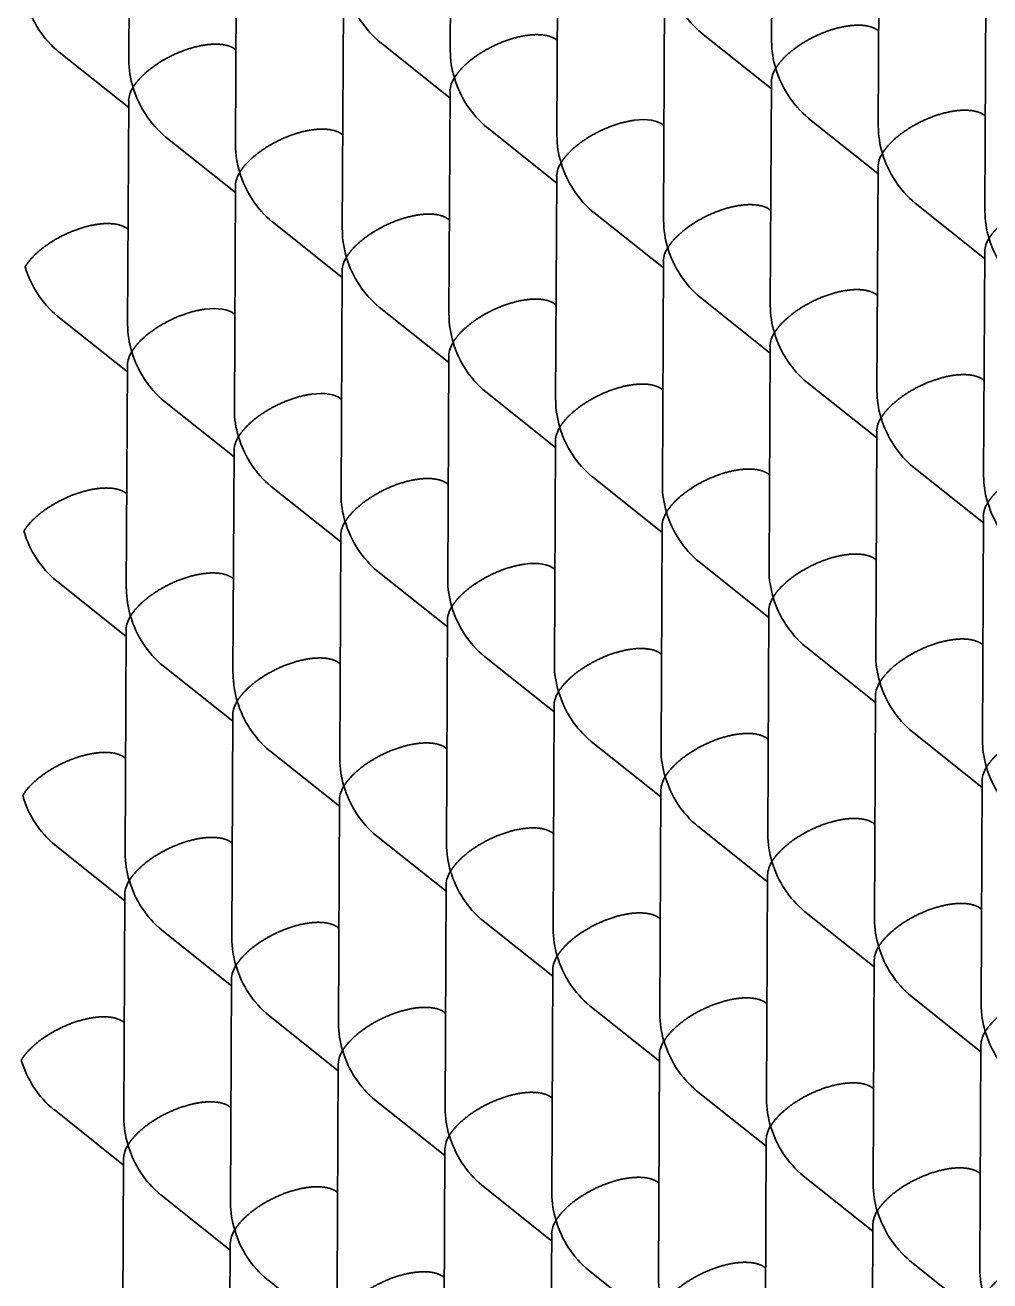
# Model space of a CAD drawing. Extents: x 23 to 587, y 4 to 413.
# Drawn here: x 415.88 to 420.19, y 151.61 to 157.22 of the extents above; entities that cross this region are included whole.
import ezdxf

# ---------------------------------------------------------------- set-up
doc = ezdxf.new("R2010")
doc.units = 0
doc.layers.get('0').update_dxf_attribs({"lineweight": 13})

# ---------------------------------------------------------------- blocks, each defined once
blk = doc.blocks.new('BLOCK6941')
at = {"color": 7, "lineweight": 35, "ltscale": 0.050027}
for p, q in [((-13.981, 30.222), (-13.991, 28.221)), ((-16.852, 30.138), (-16.861, 28.137)), ((-19.722, 30.053), (-19.732, 28.052)), ((-13.028, 29.463), (-13.038, 27.462)), ((-18.769, 29.294), (-18.779, 27.293)), ((-15.899, 29.378), (-15.908, 27.377)), ((-14.946, 28.619), (-14.955, 26.618)), ((-12.075, 28.704), (-12.085, 26.703)), ((-17.816, 28.534), (-17.826, 26.533)), ((-13.992, 27.86), (-14.002, 25.859)), ((-16.863, 27.775), (-16.873, 25.774)), ((-19.734, 27.69), (-19.743, 25.689)), ((-13.039, 27.1), (-13.049, 25.099)), ((-18.781, 26.931), (-18.79, 24.93)), ((-15.91, 27.016), (-15.92, 25.015)), ((-12.086, 26.341), (-12.096, 24.34)), ((-17.827, 26.172), (-17.837, 24.171)), ((-14.957, 26.256), (-14.966, 24.255)), ((-14.004, 25.497), (-14.013, 23.496)), ((-16.874, 25.412), (-16.884, 23.411)), ((-19.745, 25.328), (-19.755, 23.327)), ((-13.051, 24.738), (-13.06, 22.737)), ((-15.921, 24.653), (-15.931, 22.652)), ((-18.792, 24.568), (-18.802, 22.567)), ((-12.098, 23.978), (-12.107, 21.977)), ((-17.839, 23.809), (-17.848, 21.808)), ((-14.968, 23.894), (-14.978, 21.893)), ((-14.015, 23.134), (-14.025, 21.133)), ((-16.886, 23.05), (-16.895, 21.049)), ((-19.756, 22.965), (-19.766, 20.964)), ((-13.062, 22.375), (-13.072, 20.374)), ((-15.933, 22.29), (-15.942, 20.289)), ((-18.803, 22.206), (-18.813, 20.205)), ((-12.109, 21.616), (-12.119, 19.614)), ((-17.85, 21.446), (-17.86, 19.445)), ((-14.98, 21.531), (-14.989, 19.53)), ((-14.026, 20.772), (-14.036, 18.77)), ((-16.897, 20.687), (-16.907, 18.686)), ((-19.768, 20.602), (-19.777, 18.601)), ((-13.073, 20.012), (-13.083, 18.011)), ((-15.944, 19.928), (-15.954, 17.926)), ((-18.815, 19.843), (-18.824, 17.842)), ((-12.12, 19.253), (-12.13, 17.252)), ((-17.862, 19.084), (-17.871, 17.082)), ((-14.991, 19.168), (-15.001, 17.167)), ((-14.038, 18.409), (-14.047, 16.408)), ((-16.908, 18.324), (-16.918, 16.323)), ((-19.779, 18.24), (-19.789, 16.238)), ((-13.085, 17.649), (-13.094, 15.648)), ((-15.955, 17.565), (-15.965, 15.564)), ((-18.826, 17.48), (-18.836, 15.479))]:
    blk.add_line(p, q, dxfattribs=at)
at = {"color": 7, "lineweight": 35, "ltscale": 0.019884}
for p, q in [((-13.993, 27.798), (-14.615, 28.294)), ((-16.863, 27.713), (-17.485, 28.209)), ((-19.734, 27.629), (-20.356, 28.124)), ((-13.04, 27.039), (-13.662, 27.534)), ((-15.91, 26.954), (-16.532, 27.45)), ((-18.781, 26.869), (-19.403, 27.365)), ((-12.087, 26.279), (-12.709, 26.775)), ((-17.828, 26.11), (-18.45, 26.606)), ((-14.957, 26.195), (-15.579, 26.69)), ((-14.004, 25.435), (-14.626, 25.931)), ((-16.875, 25.351), (-17.497, 25.846)), ((-19.745, 25.266), (-20.367, 25.762)), ((-13.051, 24.676), (-13.673, 25.172)), ((-15.922, 24.591), (-16.544, 25.087)), ((-18.792, 24.507), (-19.414, 25.002)), ((-12.098, 23.917), (-12.72, 24.412)), ((-17.839, 23.747), (-18.461, 24.243)), ((-14.969, 23.832), (-15.591, 24.328)), ((-14.015, 23.073), (-14.637, 23.568)), ((-16.886, 22.988), (-17.508, 23.484)), ((-19.757, 22.903), (-20.379, 23.399)), ((-13.062, 22.313), (-13.684, 22.809)), ((-15.933, 22.229), (-16.555, 22.724)), ((-18.804, 22.144), (-19.426, 22.64)), ((-12.109, 21.554), (-12.731, 22.05)), ((-14.98, 21.469), (-15.602, 21.965)), ((-17.85, 21.385), (-18.473, 21.88)), ((-16.897, 20.625), (-17.519, 21.121)), ((-14.027, 20.71), (-14.649, 21.206)), ((-19.768, 20.541), (-20.39, 21.036)), ((-13.074, 19.951), (-13.696, 20.446)), ((-15.944, 19.866), (-16.566, 20.362)), ((-18.815, 19.781), (-19.437, 20.277)), ((-12.121, 19.191), (-12.743, 19.687)), ((-14.991, 19.107), (-15.613, 19.602)), ((-17.862, 19.022), (-18.484, 19.518)), ((-16.909, 18.263), (-17.531, 18.758)), ((-14.038, 18.347), (-14.66, 18.843)), ((-19.779, 18.178), (-20.401, 18.674)), ((-13.085, 17.588), (-13.707, 18.083)), ((-15.956, 17.503), (-16.578, 17.999)), ((-18.826, 17.419), (-19.448, 17.914)), ((-12.132, 16.828), (-12.754, 17.324)), ((-15.003, 16.744), (-15.625, 17.239)), ((-17.873, 16.659), (-18.495, 17.155))]:
    blk.add_line(p, q, dxfattribs=at)
at = {"color": 7, "lineweight": 35, "ltscale": 0.00016101}
for p, q in [((-13.034, 28.312), (-13.039, 28.316)), ((-15.904, 28.228), (-15.909, 28.232)), ((-18.775, 28.143), (-18.78, 28.147)), ((-12.08, 27.553), (-12.085, 27.557)), ((-17.822, 27.384), (-17.827, 27.388)), ((-14.951, 27.468), (-14.956, 27.472)), ((-13.998, 26.709), (-14.003, 26.713)), ((-16.869, 26.624), (-16.874, 26.628)), ((-19.739, 26.54), (-19.744, 26.544)), ((-13.045, 25.95), (-13.05, 25.954)), ((-15.915, 25.865), (-15.921, 25.869)), ((-18.786, 25.78), (-18.791, 25.784)), ((-12.092, 25.19), (-12.097, 25.194)), ((-17.833, 25.021), (-17.838, 25.025)), ((-14.962, 25.106), (-14.967, 25.11)), ((-14.009, 24.346), (-14.014, 24.35)), ((-16.88, 24.262), (-16.885, 24.266)), ((-19.751, 24.177), (-19.756, 24.181)), ((-13.056, 23.587), (-13.061, 23.591)), ((-15.927, 23.502), (-15.932, 23.506)), ((-18.797, 23.418), (-18.802, 23.422)), ((-12.103, 22.828), (-12.108, 22.832)), ((-14.974, 22.743), (-14.979, 22.747)), ((-17.844, 22.658), (-17.849, 22.662)), ((-16.891, 21.899), (-16.896, 21.903)), ((-14.021, 21.984), (-14.026, 21.988)), ((-19.762, 21.814), (-19.767, 21.818)), ((-13.068, 21.224), (-13.073, 21.228)), ((-15.938, 21.14), (-15.943, 21.144)), ((-18.809, 21.055), (-18.814, 21.059)), ((-12.114, 20.465), (-12.12, 20.469)), ((-14.985, 20.38), (-14.99, 20.384)), ((-17.856, 20.296), (-17.861, 20.3)), ((-16.903, 19.536), (-16.908, 19.54)), ((-14.032, 19.621), (-14.037, 19.625)), ((-19.773, 19.452), (-19.778, 19.456)), ((-13.079, 18.862), (-13.084, 18.866)), ((-15.95, 18.777), (-15.955, 18.781)), ((-18.82, 18.692), (-18.825, 18.696)), ((-12.126, 18.102), (-12.131, 18.106)), ((-14.996, 18.018), (-15.001, 18.022)), ((-17.867, 17.933), (-17.872, 17.937)), ((-16.914, 17.174), (-16.919, 17.178)), ((-14.043, 17.258), (-14.048, 17.262))]:
    blk.add_line(p, q, dxfattribs=at)
at = {"color": 7, "lineweight": 35}
for centre, radius, start, end in [((-14.03, 28.994), 0.913, 196.3594, 230.1725), ((-16.901, 28.91), 0.913, 196.3594, 230.1725), ((-19.772, 28.825), 0.913, 196.3594, 230.1725), ((-13.153, 28.224), 0.837, 180.2046, 197.1191), ((-16.024, 28.14), 0.837, 180.2046, 197.1191), ((-18.895, 28.055), 0.837, 180.2046, 197.1191), ((-13.754, 27.846), 0.239, 146.5034, 176.6622), ((-13.077, 28.235), 0.913, 196.3619, 230.1623), ((-16.625, 27.761), 0.239, 146.5034, 176.6622), ((-15.948, 28.151), 0.913, 196.3619, 230.1623), ((-19.496, 27.677), 0.239, 146.5034, 176.6622), ((-18.818, 28.066), 0.913, 196.3619, 230.1623), ((-12.2, 27.465), 0.837, 180.2046, 197.1191), ((-17.942, 27.296), 0.837, 180.2046, 197.1191), ((-15.071, 27.38), 0.837, 180.1991, 197.116), ((-12.801, 27.086), 0.239, 146.5034, 176.6622), ((-12.124, 27.476), 0.913, 196.3594, 230.1725), ((-18.542, 26.917), 0.239, 146.5034, 176.6622), ((-17.865, 27.306), 0.913, 196.3594, 230.1725), ((-15.672, 27.002), 0.239, 146.5034, 176.6622), ((-14.995, 27.391), 0.913, 196.3619, 230.1623), ((-14.118, 26.621), 0.837, 180.2046, 197.1191), ((-11.247, 26.706), 0.837, 180.2046, 197.1191), ((-16.988, 26.536), 0.837, 180.2046, 197.1191), ((-14.719, 26.242), 0.239, 146.5034, 176.6622), ((-14.041, 26.632), 0.913, 196.3619, 230.1623), ((-11.848, 26.327), 0.239, 146.5034, 176.6622), ((-11.171, 26.716), 0.913, 196.3594, 230.1725), ((-17.589, 26.158), 0.239, 146.5034, 176.6622), ((-16.912, 26.547), 0.913, 196.3619, 230.1623), ((-19.783, 26.463), 0.913, 196.3619, 230.1623), ((-13.165, 25.862), 0.837, 180.2046, 197.1191), ((-16.035, 25.777), 0.837, 180.2046, 197.1191), ((-18.906, 25.692), 0.837, 180.2046, 197.1191), ((-13.766, 25.483), 0.239, 146.5034, 176.6622), ((-13.088, 25.872), 0.913, 196.3619, 230.1623), ((-16.636, 25.398), 0.239, 146.5034, 176.6622), ((-15.959, 25.788), 0.913, 196.3594, 230.1725), ((-19.507, 25.314), 0.239, 146.5034, 176.6622), ((-18.83, 25.703), 0.913, 196.3619, 230.1623), ((-12.212, 25.102), 0.837, 180.2046, 197.1191), ((-17.953, 24.933), 0.837, 180.2046, 197.1191), ((-15.082, 25.018), 0.837, 180.2046, 197.1191), ((-12.813, 24.724), 0.239, 146.5034, 176.6622), ((-12.135, 25.113), 0.913, 196.3619, 230.1623), ((-17.876, 24.944), 0.913, 196.3619, 230.1623), ((-15.683, 24.639), 0.239, 146.5034, 176.6622), ((-15.006, 25.028), 0.913, 196.3619, 230.1623), ((-18.554, 24.554), 0.239, 146.5034, 176.6622), ((-14.129, 24.258), 0.837, 180.2046, 197.1191), ((-11.259, 24.343), 0.837, 180.2046, 197.1191), ((-17, 24.174), 0.837, 180.1991, 197.116), ((-11.86, 23.964), 0.239, 146.5034, 176.6622), ((-11.182, 24.354), 0.913, 196.3619, 230.1623), ((-17.601, 23.795), 0.239, 146.5034, 176.6622), ((-16.923, 24.184), 0.913, 196.3619, 230.1623), ((-14.73, 23.88), 0.239, 146.5296, 176.692), ((-14.053, 24.269), 0.913, 196.3619, 230.1623), ((-19.794, 24.1), 0.913, 196.3619, 230.1623), ((-13.176, 23.499), 0.837, 180.2046, 197.1191), ((-16.047, 23.414), 0.837, 180.2046, 197.1191), ((-18.917, 23.33), 0.837, 180.2046, 197.1191), ((-13.777, 23.12), 0.239, 146.5034, 176.6622), ((-13.1, 23.51), 0.913, 196.3619, 230.1623), ((-16.648, 23.036), 0.239, 146.5034, 176.6622), ((-15.971, 23.425), 0.913, 196.3594, 230.1725), ((-19.518, 22.951), 0.239, 146.5034, 176.6622), ((-18.841, 23.34), 0.913, 196.3619, 230.1623), ((-12.223, 22.74), 0.837, 180.2046, 197.1191), ((-17.964, 22.57), 0.837, 180.2046, 197.1191), ((-15.094, 22.655), 0.837, 180.2046, 197.1191), ((-12.824, 22.361), 0.239, 146.5034, 176.6622), ((-12.147, 22.75), 0.913, 196.3619, 230.1623), ((-15.695, 22.276), 0.239, 146.5296, 176.692), ((-15.017, 22.666), 0.913, 196.3619, 230.1623), ((-18.565, 22.192), 0.239, 146.5034, 176.6622), ((-17.888, 22.581), 0.913, 196.3619, 230.1623), ((-14.141, 21.895), 0.837, 180.1991, 197.116), ((-11.27, 21.98), 0.837, 180.2046, 197.1191), ((-17.011, 21.811), 0.837, 180.1991, 197.116), ((-11.871, 21.602), 0.239, 146.5034, 176.6622), ((-11.194, 21.991), 0.913, 196.3619, 230.1623), ((-17.612, 21.432), 0.239, 146.5034, 176.6622), ((-16.935, 21.822), 0.913, 196.3619, 230.1623), ((-14.741, 21.517), 0.239, 146.5034, 176.6622), ((-14.064, 21.906), 0.913, 196.3619, 230.1623), ((-19.805, 21.737), 0.913, 196.3619, 230.1623), ((-13.187, 21.136), 0.837, 180.2046, 197.1191), ((-16.058, 21.052), 0.837, 180.2046, 197.1191), ((-18.929, 20.967), 0.837, 180.2046, 197.1191), ((-13.788, 20.758), 0.239, 146.5034, 176.6622), ((-13.111, 21.147), 0.913, 196.3594, 230.1725), ((-16.659, 20.673), 0.239, 146.5034, 176.6622), ((-15.982, 21.062), 0.913, 196.3619, 230.1623), ((-19.53, 20.588), 0.239, 146.5034, 176.6622), ((-18.852, 20.978), 0.913, 196.3619, 230.1623), ((-12.234, 20.377), 0.837, 180.2046, 197.1191), ((-17.976, 20.208), 0.837, 180.2046, 197.1191), ((-15.105, 20.292), 0.837, 180.2046, 197.1191), ((-12.835, 19.998), 0.239, 146.5034, 176.6622), ((-12.158, 20.388), 0.913, 196.3619, 230.1623), ((-15.706, 19.914), 0.239, 146.5034, 176.6622), ((-15.029, 20.303), 0.913, 196.3619, 230.1623), ((-18.577, 19.829), 0.239, 146.5034, 176.6622), ((-17.899, 20.218), 0.913, 196.3619, 230.1623), ((-14.152, 19.533), 0.837, 180.2046, 197.1191), ((-11.281, 19.617), 0.837, 180.2046, 197.1191), ((-17.023, 19.448), 0.837, 180.2046, 197.1191), ((-11.882, 19.239), 0.239, 146.5296, 176.692), ((-11.205, 19.628), 0.913, 196.3619, 230.1623), ((-17.623, 19.07), 0.239, 146.5034, 176.6622), ((-16.946, 19.459), 0.913, 196.3619, 230.1623), ((-14.753, 19.154), 0.239, 146.5296, 176.692), ((-14.075, 19.544), 0.913, 196.3619, 230.1623), ((-19.817, 19.374), 0.913, 196.3619, 230.1623), ((-13.199, 18.773), 0.837, 180.2046, 197.1191), ((-16.07, 18.689), 0.837, 180.1991, 197.116), ((-18.94, 18.604), 0.837, 180.1991, 197.116), ((-13.8, 18.395), 0.239, 146.5034, 176.6622), ((-13.123, 18.784), 0.913, 196.3594, 230.1725), ((-16.67, 18.31), 0.239, 146.5034, 176.6622), ((-15.993, 18.7), 0.913, 196.3619, 230.1623), ((-19.541, 18.226), 0.239, 146.5034, 176.6622), ((-18.864, 18.615), 0.913, 196.3619, 230.1623), ((-12.246, 18.014), 0.837, 180.1991, 197.116), ((-17.987, 17.845), 0.837, 180.2046, 197.1191), ((-15.116, 17.929), 0.837, 180.2046, 197.1191), ((-12.847, 17.636), 0.239, 146.5034, 176.6622), ((-12.169, 18.025), 0.913, 196.3619, 230.1623), ((-15.717, 17.551), 0.239, 146.5034, 176.6622), ((-15.04, 17.94), 0.913, 196.3619, 230.1623), ((-18.588, 17.466), 0.239, 146.5034, 176.6622), ((-17.911, 17.856), 0.913, 196.3619, 230.1623), ((-11.293, 17.255), 0.837, 180.2046, 197.1191), ((-14.163, 17.17), 0.837, 180.2046, 197.1191)]:
    blk.add_arc(centre, radius, start, end, dxfattribs=at)
for centre in [(-15.409, 27.194), (-19.244, 25.506), (-18.291, 24.747), (-16.385, 23.228)]:
    blk.add_ellipse(centre, major_axis=(0.489, 0.234), ratio=0.464922, start_param=0.221717, end_param=0.956598, dxfattribs=at)
for points, knots in [([(-15.909, 28.232), (-15.933, 28.25), (-15.963, 28.266), (-16.002, 28.276), (-16.06, 28.282), (-16.126, 28.279), (-16.14, 28.278), (-16.155, 28.276), (-16.169, 28.274)], [0, 0, 0, 0, 0, 0, 0.4890695, 0.4890695, 0.4890695, 0.6239272, 0.6239272, 0.6239272, 0.6239272, 0.6239272, 0.6239272]), ([(-13.954, 27.978), (-13.938, 28.004), (-13.919, 28.031), (-13.895, 28.058), (-13.812, 28.141), (-13.698, 28.22), (-13.605, 28.272), (-13.481, 28.322), (-13.356, 28.349), (-13.337, 28.353), (-13.318, 28.356), (-13.299, 28.359)], [0, 0, 0, 0, 0, 0, 0.437223, 0.437223, 0.437223, 1.382095, 1.382095, 1.382095, 1.555484, 1.555484, 1.555484, 1.555484, 1.555484, 1.555484]), ([(-13.039, 28.316), (-13.062, 28.335), (-13.093, 28.35), (-13.131, 28.361), (-13.19, 28.367), (-13.255, 28.363), (-13.269, 28.362), (-13.284, 28.361), (-13.299, 28.359)], [0, 0, 0, 0, 0, 0, 0.4890695, 0.4890695, 0.4890695, 0.6239272, 0.6239272, 0.6239272, 0.6239272, 0.6239272, 0.6239272]), ([(-19.695, 27.809), (-19.679, 27.835), (-19.66, 27.862), (-19.636, 27.888), (-19.553, 27.972), (-19.439, 28.051), (-19.346, 28.102), (-19.222, 28.152), (-19.097, 28.18), (-19.078, 28.184), (-19.059, 28.187), (-19.04, 28.189)], [0, 0, 0, 0, 0, 0, 0.437223, 0.437223, 0.437223, 1.382095, 1.382095, 1.382095, 1.555484, 1.555484, 1.555484, 1.555484, 1.555484, 1.555484]), ([(-18.78, 28.147), (-18.803, 28.166), (-18.834, 28.181), (-18.873, 28.191), (-18.931, 28.197), (-18.996, 28.194), (-19.011, 28.193), (-19.025, 28.191), (-19.04, 28.189)], [0, 0, 0, 0, 0, 0, 0.4890695, 0.4890695, 0.4890695, 0.6239272, 0.6239272, 0.6239272, 0.6239272, 0.6239272, 0.6239272]), ([(-16.824, 27.893), (-16.809, 27.919), (-16.789, 27.946), (-16.766, 27.973), (-16.683, 28.056), (-16.569, 28.135), (-16.475, 28.187), (-16.352, 28.237), (-16.227, 28.265), (-16.207, 28.269), (-16.188, 28.272), (-16.169, 28.274)], [0, 0, 0, 0, 0, 0, 0.437223, 0.437223, 0.437223, 1.382095, 1.382095, 1.382095, 1.555484, 1.555484, 1.555484, 1.555484, 1.555484, 1.555484]), ([(-12.085, 27.557), (-12.109, 27.576), (-12.14, 27.591), (-12.178, 27.601), (-12.237, 27.607), (-12.302, 27.604), (-12.316, 27.603), (-12.331, 27.601), (-12.346, 27.599)], [0, 0, 0, 0, 0, 0, 0.4890695, 0.4890695, 0.4890695, 0.6239272, 0.6239272, 0.6239272, 0.6239272, 0.6239272, 0.6239272]), ([(-15.871, 27.134), (-15.856, 27.16), (-15.836, 27.187), (-15.813, 27.214), (-15.73, 27.297), (-15.615, 27.376), (-15.522, 27.428), (-15.399, 27.478), (-15.274, 27.505), (-15.254, 27.509), (-15.235, 27.512), (-15.216, 27.515)], [0, 0, 0, 0, 0, 0, 0.437223, 0.437223, 0.437223, 1.382095, 1.382095, 1.382095, 1.555484, 1.555484, 1.555484, 1.555484, 1.555484, 1.555484]), ([(-13.001, 27.218), (-12.985, 27.245), (-12.966, 27.272), (-12.942, 27.298), (-12.859, 27.382), (-12.745, 27.461), (-12.652, 27.512), (-12.528, 27.562), (-12.403, 27.59), (-12.384, 27.594), (-12.365, 27.597), (-12.346, 27.599)], [0, 0, 0, 0, 0, 0, 0.437223, 0.437223, 0.437223, 1.382095, 1.382095, 1.382095, 1.555484, 1.555484, 1.555484, 1.555484, 1.555484, 1.555484]), ([(-18.742, 27.049), (-18.726, 27.075), (-18.707, 27.102), (-18.683, 27.129), (-18.6, 27.212), (-18.486, 27.291), (-18.393, 27.343), (-18.269, 27.393), (-18.144, 27.421), (-18.125, 27.425), (-18.106, 27.428), (-18.087, 27.43)], [0, 0, 0, 0, 0, 0, 0.437223, 0.437223, 0.437223, 1.382095, 1.382095, 1.382095, 1.555484, 1.555484, 1.555484, 1.555484, 1.555484, 1.555484]), ([(-17.827, 27.388), (-17.85, 27.406), (-17.881, 27.422), (-17.919, 27.432), (-17.978, 27.438), (-18.043, 27.435), (-18.058, 27.434), (-18.072, 27.432), (-18.087, 27.43)], [0, 0, 0, 0, 0, 0, 0.4890695, 0.4890695, 0.4890695, 0.6239272, 0.6239272, 0.6239272, 0.6239272, 0.6239272, 0.6239272]), ([(-12.048, 26.459), (-12.032, 26.485), (-12.012, 26.512), (-11.989, 26.539), (-11.906, 26.622), (-11.792, 26.701), (-11.699, 26.753), (-11.575, 26.803), (-11.45, 26.831), (-11.431, 26.834), (-11.411, 26.838), (-11.393, 26.84)], [0, 0, 0, 0, 0, 0, 0.437223, 0.437223, 0.437223, 1.382095, 1.382095, 1.382095, 1.555484, 1.555484, 1.555484, 1.555484, 1.555484, 1.555484]), ([(-14.918, 26.374), (-14.902, 26.401), (-14.883, 26.428), (-14.859, 26.454), (-14.776, 26.538), (-14.662, 26.617), (-14.569, 26.668), (-14.446, 26.718), (-14.321, 26.746), (-14.301, 26.75), (-14.282, 26.753), (-14.263, 26.755)], [0, 0, 0, 0, 0, 0, 0.437223, 0.437223, 0.437223, 1.382095, 1.382095, 1.382095, 1.555484, 1.555484, 1.555484, 1.555484, 1.555484, 1.555484]), ([(-14.003, 26.713), (-14.026, 26.732), (-14.057, 26.747), (-14.096, 26.757), (-14.154, 26.763), (-14.219, 26.76), (-14.234, 26.759), (-14.248, 26.757), (-14.263, 26.755)], [0, 0, 0, 0, 0, 0, 0.4890695, 0.4890695, 0.4890695, 0.6239272, 0.6239272, 0.6239272, 0.6239272, 0.6239272, 0.6239272]), ([(-17.789, 26.29), (-17.773, 26.316), (-17.754, 26.343), (-17.73, 26.37), (-17.647, 26.453), (-17.533, 26.532), (-17.44, 26.584), (-17.316, 26.634), (-17.191, 26.661), (-17.172, 26.665), (-17.153, 26.668), (-17.134, 26.671)], [0, 0, 0, 0, 0, 0, 0.437223, 0.437223, 0.437223, 1.382095, 1.382095, 1.382095, 1.555484, 1.555484, 1.555484, 1.555484, 1.555484, 1.555484]), ([(-16.874, 26.628), (-16.897, 26.647), (-16.928, 26.662), (-16.966, 26.673), (-17.025, 26.679), (-17.09, 26.675), (-17.104, 26.674), (-17.119, 26.673), (-17.134, 26.671)], [0, 0, 0, 0, 0, 0, 0.4890695, 0.4890695, 0.4890695, 0.6239272, 0.6239272, 0.6239272, 0.6239272, 0.6239272, 0.6239272]), ([(-20.659, 26.205), (-20.644, 26.231), (-20.624, 26.258), (-20.601, 26.285), (-20.518, 26.368), (-20.404, 26.447), (-20.31, 26.499), (-20.187, 26.549), (-20.062, 26.577), (-20.042, 26.581), (-20.023, 26.584), (-20.004, 26.586)], [0, 0, 0, 0, 0, 0, 0.437223, 0.437223, 0.437223, 1.382095, 1.382095, 1.382095, 1.555484, 1.555484, 1.555484, 1.555484, 1.555484, 1.555484]), ([(-19.744, 26.544), (-19.768, 26.562), (-19.799, 26.578), (-19.837, 26.588), (-19.895, 26.594), (-19.961, 26.591), (-19.975, 26.59), (-19.99, 26.588), (-20.004, 26.586)], [0, 0, 0, 0, 0, 0, 0.4890695, 0.4890695, 0.4890695, 0.6239272, 0.6239272, 0.6239272, 0.6239272, 0.6239272, 0.6239272]), ([(-13.965, 25.615), (-13.949, 25.641), (-13.93, 25.668), (-13.906, 25.695), (-13.823, 25.778), (-13.709, 25.857), (-13.616, 25.909), (-13.492, 25.959), (-13.367, 25.987), (-13.348, 25.99), (-13.329, 25.994), (-13.31, 25.996)], [0, 0, 0, 0, 0, 0, 0.437223, 0.437223, 0.437223, 1.382095, 1.382095, 1.382095, 1.555484, 1.555484, 1.555484, 1.555484, 1.555484, 1.555484]), ([(-13.05, 25.954), (-13.073, 25.972), (-13.104, 25.987), (-13.143, 25.998), (-13.201, 26.004), (-13.266, 26.001), (-13.281, 25.999), (-13.295, 25.998), (-13.31, 25.996)], [0, 0, 0, 0, 0, 0, 0.4890695, 0.4890695, 0.4890695, 0.6239272, 0.6239272, 0.6239272, 0.6239272, 0.6239272, 0.6239272]), ([(-19.706, 25.446), (-19.691, 25.472), (-19.671, 25.499), (-19.648, 25.526), (-19.565, 25.609), (-19.451, 25.688), (-19.357, 25.74), (-19.234, 25.79), (-19.109, 25.817), (-19.089, 25.821), (-19.07, 25.824), (-19.051, 25.827)], [0, 0, 0, 0, 0, 0, 0.437223, 0.437223, 0.437223, 1.382095, 1.382095, 1.382095, 1.555484, 1.555484, 1.555484, 1.555484, 1.555484, 1.555484]), ([(-16.836, 25.53), (-16.82, 25.557), (-16.801, 25.584), (-16.777, 25.61), (-16.694, 25.694), (-16.58, 25.773), (-16.487, 25.824), (-16.363, 25.874), (-16.238, 25.902), (-16.219, 25.906), (-16.2, 25.909), (-16.181, 25.911)], [0, 0, 0, 0, 0, 0, 0.437223, 0.437223, 0.437223, 1.382095, 1.382095, 1.382095, 1.555484, 1.555484, 1.555484, 1.555484, 1.555484, 1.555484]), ([(-15.921, 25.869), (-15.944, 25.888), (-15.975, 25.903), (-16.013, 25.913), (-16.072, 25.919), (-16.137, 25.916), (-16.151, 25.915), (-16.166, 25.913), (-16.181, 25.911)], [0, 0, 0, 0, 0, 0, 0.4890695, 0.4890695, 0.4890695, 0.6239272, 0.6239272, 0.6239272, 0.6239272, 0.6239272, 0.6239272]), ([(-15.883, 24.771), (-15.867, 24.797), (-15.847, 24.824), (-15.824, 24.851), (-15.741, 24.934), (-15.627, 25.013), (-15.534, 25.065), (-15.41, 25.115), (-15.285, 25.143), (-15.266, 25.146), (-15.246, 25.15), (-15.228, 25.152)], [0, 0, 0, 0, 0, 0, 0.437223, 0.437223, 0.437223, 1.382095, 1.382095, 1.382095, 1.555484, 1.555484, 1.555484, 1.555484, 1.555484, 1.555484]), ([(-14.967, 25.11), (-14.991, 25.128), (-15.022, 25.143), (-15.06, 25.154), (-15.119, 25.16), (-15.184, 25.157), (-15.198, 25.155), (-15.213, 25.154), (-15.228, 25.152)], [0, 0, 0, 0, 0, 0, 0.4890695, 0.4890695, 0.4890695, 0.6239272, 0.6239272, 0.6239272, 0.6239272, 0.6239272, 0.6239272]), ([(-13.012, 24.856), (-12.996, 24.882), (-12.977, 24.909), (-12.953, 24.936), (-12.87, 25.019), (-12.756, 25.098), (-12.663, 25.15), (-12.539, 25.2), (-12.414, 25.227), (-12.395, 25.231), (-12.376, 25.234), (-12.357, 25.237)], [0, 0, 0, 0, 0, 0, 0.437223, 0.437223, 0.437223, 1.382095, 1.382095, 1.382095, 1.555484, 1.555484, 1.555484, 1.555484, 1.555484, 1.555484]), ([(-12.097, 25.194), (-12.12, 25.213), (-12.151, 25.228), (-12.19, 25.239), (-12.248, 25.244), (-12.313, 25.241), (-12.328, 25.24), (-12.342, 25.239), (-12.357, 25.237)], [0, 0, 0, 0, 0, 0, 0.4890695, 0.4890695, 0.4890695, 0.6239272, 0.6239272, 0.6239272, 0.6239272, 0.6239272, 0.6239272]), ([(-18.753, 24.686), (-18.737, 24.713), (-18.718, 24.74), (-18.694, 24.766), (-18.611, 24.85), (-18.497, 24.929), (-18.404, 24.98), (-18.281, 25.03), (-18.156, 25.058), (-18.136, 25.062), (-18.117, 25.065), (-18.098, 25.067)], [0, 0, 0, 0, 0, 0, 0.437223, 0.437223, 0.437223, 1.382095, 1.382095, 1.382095, 1.555484, 1.555484, 1.555484, 1.555484, 1.555484, 1.555484]), ([(-12.059, 24.096), (-12.043, 24.123), (-12.024, 24.15), (-12, 24.176), (-11.917, 24.259), (-11.803, 24.339), (-11.71, 24.39), (-11.586, 24.44), (-11.461, 24.468), (-11.442, 24.472), (-11.423, 24.475), (-11.404, 24.477)], [0, 0, 0, 0, 0, 0, 0.437223, 0.437223, 0.437223, 1.382095, 1.382095, 1.382095, 1.555484, 1.555484, 1.555484, 1.555484, 1.555484, 1.555484]), ([(-14.93, 24.012), (-14.914, 24.038), (-14.894, 24.065), (-14.871, 24.092), (-14.788, 24.175), (-14.674, 24.254), (-14.581, 24.306), (-14.457, 24.356), (-14.332, 24.383), (-14.313, 24.387), (-14.293, 24.39), (-14.274, 24.393)], [0, 0, 0, 0, 0, 0, 0.437223, 0.437223, 0.437223, 1.382095, 1.382095, 1.382095, 1.555484, 1.555484, 1.555484, 1.555484, 1.555484, 1.555484]), ([(-14.014, 24.35), (-14.038, 24.369), (-14.069, 24.384), (-14.107, 24.395), (-14.166, 24.4), (-14.231, 24.397), (-14.245, 24.396), (-14.26, 24.395), (-14.274, 24.393)], [0, 0, 0, 0, 0, 0, 0.4890695, 0.4890695, 0.4890695, 0.6239272, 0.6239272, 0.6239272, 0.6239272, 0.6239272, 0.6239272]), ([(-17.8, 23.927), (-17.784, 23.953), (-17.765, 23.98), (-17.741, 24.007), (-17.658, 24.09), (-17.544, 24.169), (-17.451, 24.221), (-17.327, 24.271), (-17.203, 24.299), (-17.183, 24.302), (-17.164, 24.306), (-17.145, 24.308)], [0, 0, 0, 0, 0, 0, 0.437223, 0.437223, 0.437223, 1.382095, 1.382095, 1.382095, 1.555484, 1.555484, 1.555484, 1.555484, 1.555484, 1.555484]), ([(-16.885, 24.266), (-16.908, 24.284), (-16.939, 24.299), (-16.978, 24.31), (-17.036, 24.316), (-17.101, 24.313), (-17.116, 24.311), (-17.13, 24.31), (-17.145, 24.308)], [0, 0, 0, 0, 0, 0, 0.4890695, 0.4890695, 0.4890695, 0.6239272, 0.6239272, 0.6239272, 0.6239272, 0.6239272, 0.6239272]), ([(-20.671, 23.842), (-20.655, 23.869), (-20.636, 23.896), (-20.612, 23.922), (-20.529, 24.006), (-20.415, 24.085), (-20.322, 24.136), (-20.198, 24.186), (-20.073, 24.214), (-20.054, 24.218), (-20.035, 24.221), (-20.016, 24.223)], [0, 0, 0, 0, 0, 0, 0.437223, 0.437223, 0.437223, 1.382095, 1.382095, 1.382095, 1.555484, 1.555484, 1.555484, 1.555484, 1.555484, 1.555484]), ([(-19.756, 24.181), (-19.779, 24.2), (-19.81, 24.215), (-19.848, 24.225), (-19.907, 24.231), (-19.972, 24.228), (-19.986, 24.227), (-20.001, 24.225), (-20.016, 24.223)], [0, 0, 0, 0, 0, 0, 0.4890695, 0.4890695, 0.4890695, 0.6239272, 0.6239272, 0.6239272, 0.6239272, 0.6239272, 0.6239272]), ([(-13.976, 23.252), (-13.961, 23.279), (-13.941, 23.306), (-13.918, 23.332), (-13.835, 23.415), (-13.721, 23.495), (-13.627, 23.546), (-13.504, 23.596), (-13.379, 23.624), (-13.359, 23.628), (-13.34, 23.631), (-13.321, 23.633)], [0, 0, 0, 0, 0, 0, 0.437223, 0.437223, 0.437223, 1.382095, 1.382095, 1.382095, 1.555484, 1.555484, 1.555484, 1.555484, 1.555484, 1.555484]), ([(-13.061, 23.591), (-13.085, 23.61), (-13.116, 23.625), (-13.154, 23.635), (-13.213, 23.641), (-13.278, 23.638), (-13.292, 23.637), (-13.307, 23.635), (-13.321, 23.633)], [0, 0, 0, 0, 0, 0, 0.4890695, 0.4890695, 0.4890695, 0.6239272, 0.6239272, 0.6239272, 0.6239272, 0.6239272, 0.6239272]), ([(-19.718, 23.083), (-19.702, 23.109), (-19.683, 23.136), (-19.659, 23.163), (-19.576, 23.246), (-19.462, 23.325), (-19.369, 23.377), (-19.245, 23.427), (-19.12, 23.455), (-19.101, 23.458), (-19.082, 23.462), (-19.063, 23.464)], [0, 0, 0, 0, 0, 0, 0.437223, 0.437223, 0.437223, 1.382095, 1.382095, 1.382095, 1.555484, 1.555484, 1.555484, 1.555484, 1.555484, 1.555484]), ([(-18.802, 23.422), (-18.826, 23.44), (-18.857, 23.455), (-18.895, 23.466), (-18.954, 23.472), (-19.019, 23.469), (-19.033, 23.467), (-19.048, 23.466), (-19.063, 23.464)], [0, 0, 0, 0, 0, 0, 0.4890695, 0.4890695, 0.4890695, 0.6239272, 0.6239272, 0.6239272, 0.6239272, 0.6239272, 0.6239272]), ([(-16.847, 23.168), (-16.831, 23.194), (-16.812, 23.221), (-16.788, 23.248), (-16.705, 23.331), (-16.591, 23.41), (-16.498, 23.462), (-16.374, 23.512), (-16.249, 23.539), (-16.23, 23.543), (-16.211, 23.546), (-16.192, 23.549)], [0, 0, 0, 0, 0, 0, 0.437223, 0.437223, 0.437223, 1.382095, 1.382095, 1.382095, 1.555484, 1.555484, 1.555484, 1.555484, 1.555484, 1.555484]), ([(-15.894, 22.408), (-15.878, 22.435), (-15.859, 22.462), (-15.835, 22.488), (-15.752, 22.571), (-15.638, 22.651), (-15.545, 22.702), (-15.421, 22.752), (-15.296, 22.78), (-15.277, 22.784), (-15.258, 22.787), (-15.239, 22.789)], [0, 0, 0, 0, 0, 0, 0.437223, 0.437223, 0.437223, 1.382095, 1.382095, 1.382095, 1.555484, 1.555484, 1.555484, 1.555484, 1.555484, 1.555484]), ([(-14.979, 22.747), (-15.002, 22.766), (-15.033, 22.781), (-15.072, 22.791), (-15.13, 22.797), (-15.195, 22.794), (-15.21, 22.793), (-15.224, 22.791), (-15.239, 22.789)], [0, 0, 0, 0, 0, 0, 0.4890695, 0.4890695, 0.4890695, 0.6239272, 0.6239272, 0.6239272, 0.6239272, 0.6239272, 0.6239272]), ([(-13.023, 22.493), (-13.008, 22.519), (-12.988, 22.546), (-12.965, 22.573), (-12.882, 22.656), (-12.768, 22.735), (-12.674, 22.787), (-12.551, 22.837), (-12.426, 22.865), (-12.406, 22.868), (-12.387, 22.872), (-12.368, 22.874)], [0, 0, 0, 0, 0, 0, 0.437223, 0.437223, 0.437223, 1.382095, 1.382095, 1.382095, 1.555484, 1.555484, 1.555484, 1.555484, 1.555484, 1.555484]), ([(-12.108, 22.832), (-12.132, 22.85), (-12.163, 22.865), (-12.201, 22.876), (-12.259, 22.882), (-12.325, 22.879), (-12.339, 22.877), (-12.354, 22.876), (-12.368, 22.874)], [0, 0, 0, 0, 0, 0, 0.4890695, 0.4890695, 0.4890695, 0.6239272, 0.6239272, 0.6239272, 0.6239272, 0.6239272, 0.6239272]), ([(-18.765, 22.324), (-18.749, 22.35), (-18.729, 22.377), (-18.706, 22.404), (-18.623, 22.487), (-18.509, 22.566), (-18.416, 22.618), (-18.292, 22.668), (-18.167, 22.695), (-18.148, 22.699), (-18.128, 22.702), (-18.109, 22.705)], [0, 0, 0, 0, 0, 0, 0.437223, 0.437223, 0.437223, 1.382095, 1.382095, 1.382095, 1.555484, 1.555484, 1.555484, 1.555484, 1.555484, 1.555484]), ([(-17.849, 22.662), (-17.873, 22.681), (-17.904, 22.696), (-17.942, 22.707), (-18.001, 22.712), (-18.066, 22.709), (-18.08, 22.708), (-18.095, 22.707), (-18.109, 22.705)], [0, 0, 0, 0, 0, 0, 0.4890695, 0.4890695, 0.4890695, 0.6239272, 0.6239272, 0.6239272, 0.6239272, 0.6239272, 0.6239272]), ([(-12.07, 21.734), (-12.055, 21.76), (-12.035, 21.787), (-12.012, 21.813), (-11.929, 21.897), (-11.814, 21.976), (-11.721, 22.028), (-11.598, 22.077), (-11.473, 22.105), (-11.453, 22.109), (-11.434, 22.112), (-11.415, 22.115)], [0, 0, 0, 0, 0, 0, 0.437223, 0.437223, 0.437223, 1.382095, 1.382095, 1.382095, 1.555484, 1.555484, 1.555484, 1.555484, 1.555484, 1.555484]), ([(-14.941, 21.649), (-14.925, 21.675), (-14.906, 21.702), (-14.882, 21.729), (-14.799, 21.812), (-14.685, 21.891), (-14.592, 21.943), (-14.468, 21.993), (-14.343, 22.021), (-14.324, 22.024), (-14.305, 22.028), (-14.286, 22.03)], [0, 0, 0, 0, 0, 0, 0.437223, 0.437223, 0.437223, 1.382095, 1.382095, 1.382095, 1.555484, 1.555484, 1.555484, 1.555484, 1.555484, 1.555484]), ([(-14.026, 21.988), (-14.049, 22.006), (-14.08, 22.021), (-14.119, 22.032), (-14.177, 22.038), (-14.242, 22.035), (-14.257, 22.033), (-14.271, 22.032), (-14.286, 22.03)], [0, 0, 0, 0, 0, 0, 0.4890695, 0.4890695, 0.4890695, 0.6239272, 0.6239272, 0.6239272, 0.6239272, 0.6239272, 0.6239272]), ([(-17.812, 21.564), (-17.796, 21.591), (-17.776, 21.618), (-17.753, 21.644), (-17.67, 21.727), (-17.556, 21.807), (-17.462, 21.858), (-17.339, 21.908), (-17.214, 21.936), (-17.195, 21.94), (-17.175, 21.943), (-17.156, 21.945)], [0, 0, 0, 0, 0, 0, 0.437223, 0.437223, 0.437223, 1.382095, 1.382095, 1.382095, 1.555484, 1.555484, 1.555484, 1.555484, 1.555484, 1.555484]), ([(-16.896, 21.903), (-16.92, 21.922), (-16.951, 21.937), (-16.989, 21.947), (-17.048, 21.953), (-17.113, 21.95), (-17.127, 21.949), (-17.142, 21.947), (-17.156, 21.945)], [0, 0, 0, 0, 0, 0, 0.4890695, 0.4890695, 0.4890695, 0.6239272, 0.6239272, 0.6239272, 0.6239272, 0.6239272, 0.6239272]), ([(-20.682, 21.48), (-20.666, 21.506), (-20.647, 21.533), (-20.623, 21.56), (-20.54, 21.643), (-20.426, 21.722), (-20.333, 21.774), (-20.209, 21.824), (-20.084, 21.851), (-20.065, 21.855), (-20.046, 21.858), (-20.027, 21.861)], [0, 0, 0, 0, 0, 0, 0.437223, 0.437223, 0.437223, 1.382095, 1.382095, 1.382095, 1.555484, 1.555484, 1.555484, 1.555484, 1.555484, 1.555484]), ([(-19.767, 21.818), (-19.79, 21.837), (-19.821, 21.852), (-19.86, 21.863), (-19.918, 21.868), (-19.983, 21.865), (-19.998, 21.864), (-20.012, 21.863), (-20.027, 21.861)], [0, 0, 0, 0, 0, 0, 0.4890695, 0.4890695, 0.4890695, 0.6239272, 0.6239272, 0.6239272, 0.6239272, 0.6239272, 0.6239272]), ([(-13.988, 20.89), (-13.972, 20.916), (-13.953, 20.943), (-13.929, 20.969), (-13.846, 21.053), (-13.732, 21.132), (-13.639, 21.184), (-13.515, 21.233), (-13.39, 21.261), (-13.371, 21.265), (-13.352, 21.268), (-13.333, 21.271)], [0, 0, 0, 0, 0, 0, 0.437223, 0.437223, 0.437223, 1.382095, 1.382095, 1.382095, 1.555484, 1.555484, 1.555484, 1.555484, 1.555484, 1.555484]), ([(-13.073, 21.228), (-13.096, 21.247), (-13.127, 21.262), (-13.165, 21.272), (-13.224, 21.278), (-13.289, 21.275), (-13.303, 21.274), (-13.318, 21.273), (-13.333, 21.271)], [0, 0, 0, 0, 0, 0, 0.4890695, 0.4890695, 0.4890695, 0.6239272, 0.6239272, 0.6239272, 0.6239272, 0.6239272, 0.6239272]), ([(-19.729, 20.72), (-19.713, 20.747), (-19.694, 20.774), (-19.67, 20.8), (-19.587, 20.883), (-19.473, 20.963), (-19.38, 21.014), (-19.256, 21.064), (-19.131, 21.092), (-19.112, 21.096), (-19.093, 21.099), (-19.074, 21.101)], [0, 0, 0, 0, 0, 0, 0.437223, 0.437223, 0.437223, 1.382095, 1.382095, 1.382095, 1.555484, 1.555484, 1.555484, 1.555484, 1.555484, 1.555484]), ([(-18.814, 21.059), (-18.837, 21.078), (-18.868, 21.093), (-18.907, 21.103), (-18.965, 21.109), (-19.03, 21.106), (-19.045, 21.105), (-19.059, 21.103), (-19.074, 21.101)], [0, 0, 0, 0, 0, 0, 0.4890695, 0.4890695, 0.4890695, 0.6239272, 0.6239272, 0.6239272, 0.6239272, 0.6239272, 0.6239272]), ([(-16.858, 20.805), (-16.843, 20.831), (-16.823, 20.858), (-16.8, 20.885), (-16.717, 20.968), (-16.603, 21.047), (-16.509, 21.099), (-16.386, 21.149), (-16.261, 21.177), (-16.241, 21.18), (-16.222, 21.184), (-16.203, 21.186)], [0, 0, 0, 0, 0, 0, 0.437223, 0.437223, 0.437223, 1.382095, 1.382095, 1.382095, 1.555484, 1.555484, 1.555484, 1.555484, 1.555484, 1.555484]), ([(-15.943, 21.144), (-15.967, 21.162), (-15.998, 21.177), (-16.036, 21.188), (-16.094, 21.194), (-16.16, 21.191), (-16.174, 21.189), (-16.189, 21.188), (-16.203, 21.186)], [0, 0, 0, 0, 0, 0, 0.4890695, 0.4890695, 0.4890695, 0.6239272, 0.6239272, 0.6239272, 0.6239272, 0.6239272, 0.6239272]), ([(-15.905, 20.046), (-15.89, 20.072), (-15.87, 20.099), (-15.847, 20.125), (-15.764, 20.209), (-15.65, 20.288), (-15.556, 20.34), (-15.433, 20.389), (-15.308, 20.417), (-15.288, 20.421), (-15.269, 20.424), (-15.25, 20.427)], [0, 0, 0, 0, 0, 0, 0.437223, 0.437223, 0.437223, 1.382095, 1.382095, 1.382095, 1.555484, 1.555484, 1.555484, 1.555484, 1.555484, 1.555484]), ([(-14.99, 20.384), (-15.014, 20.403), (-15.044, 20.418), (-15.083, 20.428), (-15.141, 20.434), (-15.207, 20.431), (-15.221, 20.43), (-15.236, 20.429), (-15.25, 20.427)], [0, 0, 0, 0, 0, 0, 0.4890695, 0.4890695, 0.4890695, 0.6239272, 0.6239272, 0.6239272, 0.6239272, 0.6239272, 0.6239272]), ([(-13.035, 20.13), (-13.019, 20.157), (-13, 20.183), (-12.976, 20.21), (-12.893, 20.293), (-12.779, 20.373), (-12.686, 20.424), (-12.562, 20.474), (-12.437, 20.502), (-12.418, 20.506), (-12.399, 20.509), (-12.38, 20.511)], [0, 0, 0, 0, 0, 0, 0.437223, 0.437223, 0.437223, 1.382095, 1.382095, 1.382095, 1.555484, 1.555484, 1.555484, 1.555484, 1.555484, 1.555484]), ([(-12.12, 20.469), (-12.143, 20.488), (-12.174, 20.503), (-12.212, 20.513), (-12.271, 20.519), (-12.336, 20.516), (-12.35, 20.515), (-12.365, 20.513), (-12.38, 20.511)], [0, 0, 0, 0, 0, 0, 0.4890695, 0.4890695, 0.4890695, 0.6239272, 0.6239272, 0.6239272, 0.6239272, 0.6239272, 0.6239272]), ([(-18.776, 19.961), (-18.76, 19.987), (-18.741, 20.014), (-18.717, 20.041), (-18.634, 20.124), (-18.52, 20.203), (-18.427, 20.255), (-18.303, 20.305), (-18.178, 20.333), (-18.159, 20.336), (-18.14, 20.339), (-18.121, 20.342)], [0, 0, 0, 0, 0, 0, 0.437223, 0.437223, 0.437223, 1.382095, 1.382095, 1.382095, 1.555484, 1.555484, 1.555484, 1.555484, 1.555484, 1.555484]), ([(-17.861, 20.3), (-17.884, 20.318), (-17.915, 20.333), (-17.954, 20.344), (-18.012, 20.35), (-18.077, 20.347), (-18.092, 20.345), (-18.106, 20.344), (-18.121, 20.342)], [0, 0, 0, 0, 0, 0, 0.4890695, 0.4890695, 0.4890695, 0.6239272, 0.6239272, 0.6239272, 0.6239272, 0.6239272, 0.6239272]), ([(-12.082, 19.371), (-12.066, 19.397), (-12.047, 19.424), (-12.023, 19.451), (-11.94, 19.534), (-11.826, 19.613), (-11.733, 19.665), (-11.609, 19.715), (-11.484, 19.743), (-11.465, 19.746), (-11.445, 19.749), (-11.427, 19.752)], [0, 0, 0, 0, 0, 0, 0.437223, 0.437223, 0.437223, 1.382095, 1.382095, 1.382095, 1.555484, 1.555484, 1.555484, 1.555484, 1.555484, 1.555484]), ([(-14.952, 19.286), (-14.936, 19.313), (-14.917, 19.339), (-14.893, 19.366), (-14.811, 19.449), (-14.696, 19.529), (-14.603, 19.58), (-14.48, 19.63), (-14.355, 19.658), (-14.335, 19.662), (-14.316, 19.665), (-14.297, 19.667)], [0, 0, 0, 0, 0, 0, 0.437223, 0.437223, 0.437223, 1.382095, 1.382095, 1.382095, 1.555484, 1.555484, 1.555484, 1.555484, 1.555484, 1.555484]), ([(-14.037, 19.625), (-14.06, 19.644), (-14.091, 19.659), (-14.13, 19.669), (-14.188, 19.675), (-14.254, 19.672), (-14.268, 19.671), (-14.282, 19.669), (-14.297, 19.667)], [0, 0, 0, 0, 0, 0, 0.4890695, 0.4890695, 0.4890695, 0.6239272, 0.6239272, 0.6239272, 0.6239272, 0.6239272, 0.6239272]), ([(-17.823, 19.202), (-17.807, 19.228), (-17.788, 19.255), (-17.764, 19.281), (-17.681, 19.365), (-17.567, 19.444), (-17.474, 19.496), (-17.35, 19.545), (-17.225, 19.573), (-17.206, 19.577), (-17.187, 19.58), (-17.168, 19.583)], [0, 0, 0, 0, 0, 0, 0.437223, 0.437223, 0.437223, 1.382095, 1.382095, 1.382095, 1.555484, 1.555484, 1.555484, 1.555484, 1.555484, 1.555484]), ([(-16.908, 19.54), (-16.931, 19.559), (-16.962, 19.574), (-17, 19.584), (-17.059, 19.59), (-17.124, 19.587), (-17.138, 19.586), (-17.153, 19.585), (-17.168, 19.583)], [0, 0, 0, 0, 0, 0, 0.4890695, 0.4890695, 0.4890695, 0.6239272, 0.6239272, 0.6239272, 0.6239272, 0.6239272, 0.6239272]), ([(-20.693, 19.117), (-20.678, 19.143), (-20.658, 19.17), (-20.635, 19.197), (-20.552, 19.28), (-20.438, 19.359), (-20.344, 19.411), (-20.221, 19.461), (-20.096, 19.489), (-20.076, 19.492), (-20.057, 19.495), (-20.038, 19.498)], [0, 0, 0, 0, 0, 0, 0.437223, 0.437223, 0.437223, 1.382095, 1.382095, 1.382095, 1.555484, 1.555484, 1.555484, 1.555484, 1.555484, 1.555484]), ([(-19.778, 19.456), (-19.802, 19.474), (-19.833, 19.489), (-19.871, 19.5), (-19.93, 19.506), (-19.995, 19.503), (-20.009, 19.501), (-20.024, 19.5), (-20.038, 19.498)], [0, 0, 0, 0, 0, 0, 0.4890695, 0.4890695, 0.4890695, 0.6239272, 0.6239272, 0.6239272, 0.6239272, 0.6239272, 0.6239272]), ([(-13.999, 18.527), (-13.983, 18.553), (-13.964, 18.58), (-13.94, 18.607), (-13.857, 18.69), (-13.743, 18.769), (-13.65, 18.821), (-13.527, 18.871), (-13.402, 18.899), (-13.382, 18.902), (-13.363, 18.905), (-13.344, 18.908)], [0, 0, 0, 0, 0, 0, 0.437223, 0.437223, 0.437223, 1.382095, 1.382095, 1.382095, 1.555484, 1.555484, 1.555484, 1.555484, 1.555484, 1.555484]), ([(-13.084, 18.866), (-13.107, 18.884), (-13.138, 18.899), (-13.177, 18.91), (-13.235, 18.916), (-13.3, 18.912), (-13.315, 18.911), (-13.329, 18.91), (-13.344, 18.908)], [0, 0, 0, 0, 0, 0, 0.4890695, 0.4890695, 0.4890695, 0.6239272, 0.6239272, 0.6239272, 0.6239272, 0.6239272, 0.6239272]), ([(-18.825, 18.696), (-18.849, 18.715), (-18.88, 18.73), (-18.918, 18.74), (-18.976, 18.746), (-19.042, 18.743), (-19.056, 18.742), (-19.071, 18.741), (-19.085, 18.739)], [0, 0, 0, 0, 0, 0, 0.4890695, 0.4890695, 0.4890695, 0.6239272, 0.6239272, 0.6239272, 0.6239272, 0.6239272, 0.6239272]), ([(-16.87, 18.442), (-16.854, 18.469), (-16.835, 18.495), (-16.811, 18.522), (-16.728, 18.605), (-16.614, 18.685), (-16.521, 18.736), (-16.397, 18.786), (-16.272, 18.814), (-16.253, 18.818), (-16.234, 18.821), (-16.215, 18.823)], [0, 0, 0, 0, 0, 0, 0.437223, 0.437223, 0.437223, 1.382095, 1.382095, 1.382095, 1.555484, 1.555484, 1.555484, 1.555484, 1.555484, 1.555484]), ([(-15.955, 18.781), (-15.978, 18.8), (-16.009, 18.815), (-16.047, 18.825), (-16.106, 18.831), (-16.171, 18.828), (-16.185, 18.827), (-16.2, 18.825), (-16.215, 18.823)], [0, 0, 0, 0, 0, 0, 0.4890695, 0.4890695, 0.4890695, 0.6239272, 0.6239272, 0.6239272, 0.6239272, 0.6239272, 0.6239272]), ([(-19.74, 18.358), (-19.725, 18.384), (-19.705, 18.411), (-19.682, 18.437), (-19.599, 18.521), (-19.485, 18.6), (-19.391, 18.652), (-19.268, 18.701), (-19.143, 18.729), (-19.123, 18.733), (-19.104, 18.736), (-19.085, 18.739)], [0, 0, 0, 0, 0, 0, 0.437223, 0.437223, 0.437223, 1.382095, 1.382095, 1.382095, 1.555484, 1.555484, 1.555484, 1.555484, 1.555484, 1.555484]), ([(-15.001, 18.022), (-15.025, 18.04), (-15.056, 18.055), (-15.094, 18.066), (-15.153, 18.072), (-15.218, 18.068), (-15.232, 18.067), (-15.247, 18.066), (-15.262, 18.064)], [0, 0, 0, 0, 0, 0, 0.4890695, 0.4890695, 0.4890695, 0.6239272, 0.6239272, 0.6239272, 0.6239272, 0.6239272, 0.6239272]), ([(-13.046, 17.768), (-13.03, 17.794), (-13.011, 17.821), (-12.987, 17.847), (-12.904, 17.931), (-12.79, 18.01), (-12.697, 18.061), (-12.573, 18.111), (-12.448, 18.139), (-12.429, 18.143), (-12.41, 18.146), (-12.391, 18.149)], [0, 0, 0, 0, 0, 0, 0.437223, 0.437223, 0.437223, 1.382095, 1.382095, 1.382095, 1.555484, 1.555484, 1.555484, 1.555484, 1.555484, 1.555484]), ([(-12.131, 18.106), (-12.154, 18.125), (-12.185, 18.14), (-12.224, 18.15), (-12.282, 18.156), (-12.347, 18.153), (-12.362, 18.152), (-12.376, 18.15), (-12.391, 18.149)], [0, 0, 0, 0, 0, 0, 0.4890695, 0.4890695, 0.4890695, 0.6239272, 0.6239272, 0.6239272, 0.6239272, 0.6239272, 0.6239272]), ([(-18.787, 17.598), (-18.772, 17.625), (-18.752, 17.651), (-18.729, 17.678), (-18.646, 17.761), (-18.531, 17.841), (-18.438, 17.892), (-18.315, 17.942), (-18.19, 17.97), (-18.17, 17.974), (-18.151, 17.977), (-18.132, 17.979)], [0, 0, 0, 0, 0, 0, 0.437223, 0.437223, 0.437223, 1.382095, 1.382095, 1.382095, 1.555484, 1.555484, 1.555484, 1.555484, 1.555484, 1.555484]), ([(-17.872, 17.937), (-17.895, 17.956), (-17.926, 17.971), (-17.965, 17.981), (-18.023, 17.987), (-18.089, 17.984), (-18.103, 17.983), (-18.117, 17.981), (-18.132, 17.979)], [0, 0, 0, 0, 0, 0, 0.4890695, 0.4890695, 0.4890695, 0.6239272, 0.6239272, 0.6239272, 0.6239272, 0.6239272, 0.6239272]), ([(-15.917, 17.683), (-15.901, 17.709), (-15.882, 17.736), (-15.858, 17.763), (-15.775, 17.846), (-15.661, 17.925), (-15.568, 17.977), (-15.444, 18.027), (-15.319, 18.055), (-15.3, 18.058), (-15.281, 18.061), (-15.262, 18.064)], [0, 0, 0, 0, 0, 0, 0.437223, 0.437223, 0.437223, 1.382095, 1.382095, 1.382095, 1.555484, 1.555484, 1.555484, 1.555484, 1.555484, 1.555484]), ([(-14.964, 16.924), (-14.948, 16.95), (-14.928, 16.977), (-14.905, 17.003), (-14.822, 17.087), (-14.708, 17.166), (-14.615, 17.217), (-14.491, 17.267), (-14.366, 17.295), (-14.347, 17.299), (-14.327, 17.302), (-14.309, 17.305)], [0, 0, 0, 0, 0, 0, 0.437223, 0.437223, 0.437223, 1.382095, 1.382095, 1.382095, 1.555484, 1.555484, 1.555484, 1.555484, 1.555484, 1.555484]), ([(-14.048, 17.262), (-14.072, 17.281), (-14.103, 17.296), (-14.141, 17.306), (-14.2, 17.312), (-14.265, 17.309), (-14.279, 17.308), (-14.294, 17.306), (-14.309, 17.305)], [0, 0, 0, 0, 0, 0, 0.4890695, 0.4890695, 0.4890695, 0.6239272, 0.6239272, 0.6239272, 0.6239272, 0.6239272, 0.6239272]), ([(-12.093, 17.008), (-12.077, 17.034), (-12.058, 17.061), (-12.034, 17.088), (-11.951, 17.171), (-11.837, 17.251), (-11.744, 17.302), (-11.62, 17.352), (-11.495, 17.38), (-11.476, 17.384), (-11.457, 17.387), (-11.438, 17.389)], [0, 0, 0, 0, 0, 0, 0.437223, 0.437223, 0.437223, 1.382095, 1.382095, 1.382095, 1.555484, 1.555484, 1.555484, 1.555484, 1.555484, 1.555484]), ([(-17.834, 16.839), (-17.818, 16.865), (-17.799, 16.892), (-17.775, 16.919), (-17.692, 17.002), (-17.578, 17.081), (-17.485, 17.133), (-17.362, 17.183), (-17.237, 17.211), (-17.217, 17.214), (-17.198, 17.217), (-17.179, 17.22)], [0, 0, 0, 0, 0, 0, 0.437223, 0.437223, 0.437223, 1.382095, 1.382095, 1.382095, 1.555484, 1.555484, 1.555484, 1.555484, 1.555484, 1.555484]), ([(-16.919, 17.178), (-16.942, 17.196), (-16.973, 17.211), (-17.012, 17.222), (-17.07, 17.228), (-17.135, 17.224), (-17.15, 17.223), (-17.164, 17.222), (-17.179, 17.22)], [0, 0, 0, 0, 0, 0, 0.4890695, 0.4890695, 0.4890695, 0.6239272, 0.6239272, 0.6239272, 0.6239272, 0.6239272, 0.6239272])]:
    blk.add_open_spline(points, degree=5, knots=knots, dxfattribs=at)

msp = doc.modelspace()

# ---------------------------------------------------------------- block references
at = {"lineweight": 0, "xscale": 0.5, "yscale": 0.5, "zscale": 0.5}
msp.add_blockref('BLOCK6941', (426.2143, 143.0406), dxfattribs=at)

doc.saveas('drawing.dxf')
